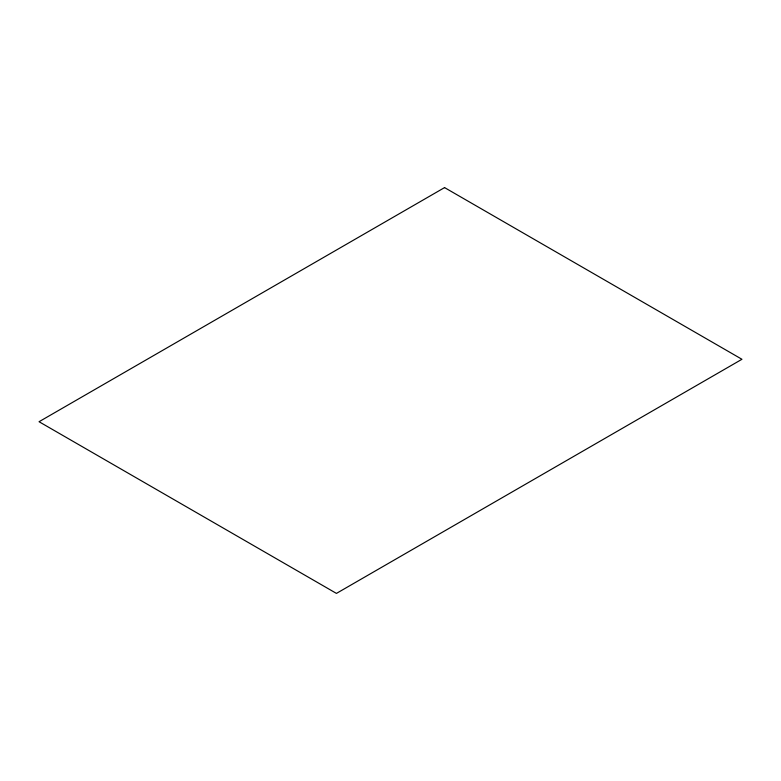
<?xml version="1.0" encoding="UTF-8"?>
<svg xmlns="http://www.w3.org/2000/svg" width="781" height="781" viewBox="0 0 781 781"><rect width="100%" height="100%" fill="white"/><g stroke="black" fill="none" stroke-linecap="round" stroke-linejoin="round"><path stroke-width="1.17" d="M444.565 187.596L39.05 421.72L336.435 593.404L741.95 359.28L444.565 187.596"/></g></svg>
